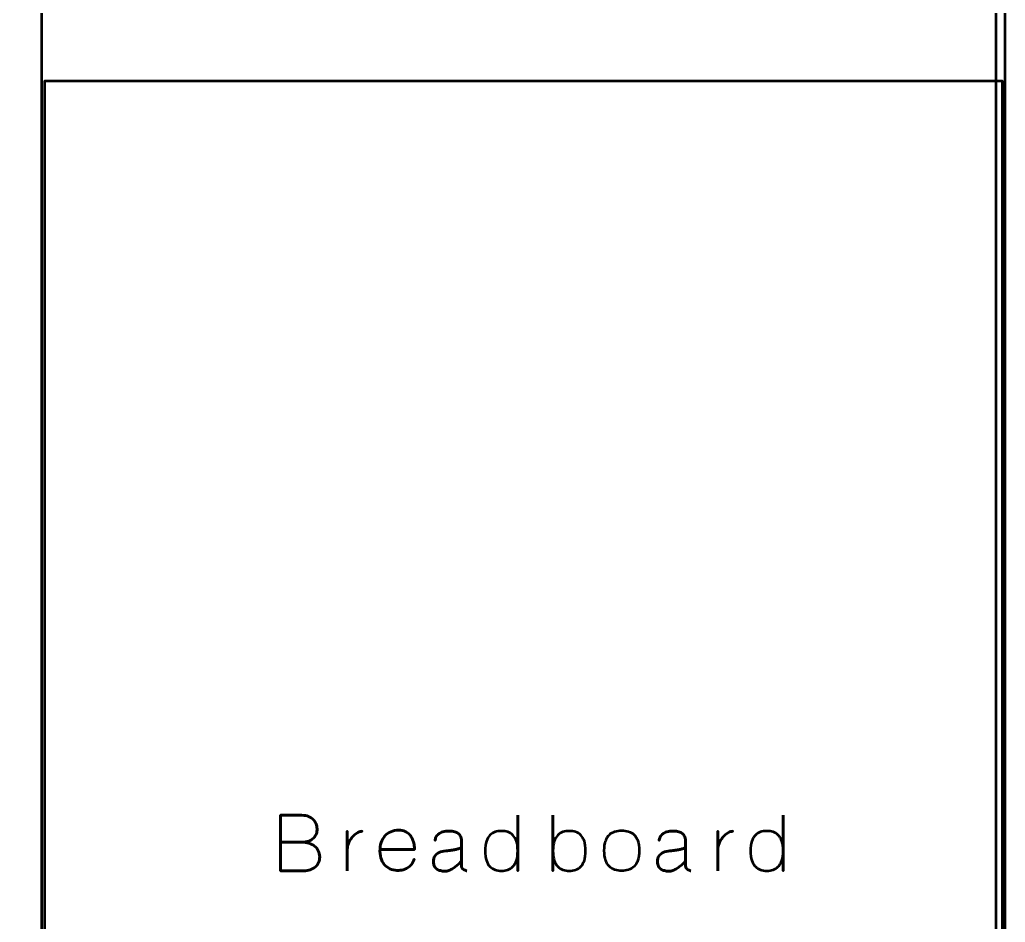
# Model space of a CAD drawing. Header units: centimetres. Extents: x -17.9 to -3, y -25.3 to -4.3.
# Drawn here: x -8.47 to -3.05, y -20.39 to -15.42 of the extents above; entities that cross this region are included whole.
import ezdxf

# ---------------------------------------------------------------- set-up
doc = ezdxf.new("R2010")
doc.units = ezdxf.units.CM
doc.header["$MEASUREMENT"] = 0
doc.layers.add('Layer 1', color=7, linetype='Continuous')

msp = doc.modelspace()

# ---------------------------------------------------------------- linework, layer by layer
at = {"layer": 'Layer 1', "color": 30, "lineweight": 53}
msp.add_lwpolyline([(-8.33514, -24.14092), (-3.06486, -24.14092), (-3.06486, -15.75892), (-8.33514, -15.75892), (-8.33514, -24.14092)], close=True, dxfattribs=at)
at = {"layer": 'Layer 1', "color": 22, "lineweight": 53}
msp.add_open_spline([(-17.90003, -24.8499), (-17.90003, -24.8499), (-17.90003, -4.84994), (-17.90003, -4.84994), (-17.90003, -4.84994), (-17.90003, -4.57297), (-17.67694, -4.34998), (-17.39994, -4.34998), (-17.39994, -4.34998), (-17.39994, -4.34998), (-3.60007, -4.34998), (-3.60007, -4.34998), (-3.60007, -4.34998), (-3.32293, -4.34998), (-3.09997, -4.57297), (-3.09997, -4.84994), (-3.09997, -4.84994), (-3.09997, -4.84994), (-3.09997, -24.8499), (-3.09997, -24.8499), (-3.09997, -24.8499), (-3.09997, -25.1269), (-3.32293, -25.34999), (-3.60007, -25.34999), (-3.60007, -25.34999), (-3.60007, -25.34999), (-17.39994, -25.34999), (-17.39994, -25.34999), (-17.39994, -25.34999), (-17.67694, -25.34999), (-17.90003, -25.1269), (-17.90003, -24.8499)], degree=3, knots=[0, 0, 0, 0, 0.125, 0.125, 0.125, 0.125, 0.25, 0.25, 0.25, 0.25, 0.375, 0.375, 0.375, 0.375, 0.5, 0.5, 0.5, 0.5, 0.625, 0.625, 0.625, 0.625, 0.75, 0.75, 0.75, 0.75, 0.875, 0.875, 0.875, 0.875, 1, 1, 1, 1], dxfattribs=at)
at = {"layer": 'Layer 1', "color": 2, "lineweight": 53}
msp.add_open_spline([(-8.35003, -24.14987), (-8.35003, -24.14987), (-8.35003, -14.84997), (-8.35003, -14.84997), (-8.35003, -14.84997), (-8.35003, -14.57297), (-8.12694, -14.34987), (-7.84994, -14.34987), (-7.84994, -14.34987), (-7.84994, -14.34987), (-3.55008, -14.34987), (-3.55008, -14.34987), (-3.55008, -14.34987), (-3.27294, -14.34987), (-3.04998, -14.57297), (-3.04998, -14.84997), (-3.04998, -14.84997), (-3.04998, -14.84997), (-3.04998, -24.14987), (-3.04998, -24.14987), (-3.04998, -24.14987), (-4.81665, -24.15022), (-6.58335, -24.15022), (-8.35003, -24.14987)], degree=3, knots=[0, 0, 0, 0, 0.1666667, 0.1666667, 0.1666667, 0.1666667, 0.3333333, 0.3333333, 0.3333333, 0.3333333, 0.5, 0.5, 0.5, 0.5, 0.6666667, 0.6666667, 0.6666667, 0.6666667, 0.8333333, 0.8333333, 0.8333333, 0.8333333, 1, 1, 1, 1], dxfattribs=at)
at = {"layer": 'Layer 1', "color": 30, "lineweight": 53}
for points, knots in [([(-7.03709, -19.94477), (-7.03709, -19.94477), (-6.91983, -19.94477), (-6.91983, -19.94477), (-6.91983, -19.94477), (-6.90459, -19.9447), (-6.89161, -19.94259), (-6.88067, -19.93842), (-6.88067, -19.93842), (-6.8698, -19.93433), (-6.86099, -19.92876), (-6.85414, -19.92177), (-6.85414, -19.92177), (-6.8473, -19.91479), (-6.84236, -19.90689), (-6.83925, -19.89814), (-6.83925, -19.89814), (-6.83622, -19.88946), (-6.83481, -19.88043), (-6.83516, -19.87112), (-6.83516, -19.87112), (-6.83559, -19.8618), (-6.83756, -19.85277), (-6.84109, -19.84395), (-6.84109, -19.84395), (-6.84455, -19.83513), (-6.84977, -19.82716), (-6.85661, -19.82003), (-6.85661, -19.82003), (-6.86345, -19.81291), (-6.87199, -19.80726), (-6.88236, -19.8031), (-6.88236, -19.8031), (-6.89274, -19.79887), (-6.90494, -19.79668), (-6.91898, -19.79661), (-6.91898, -19.79661), (-6.91898, -19.79661), (-7.03709, -19.79661), (-7.03709, -19.79661), (-7.03709, -19.79661), (-7.03709, -19.79661), (-7.03709, -20.10183), (-7.03709, -20.10183), (-7.03709, -20.10183), (-7.03709, -20.10183), (-6.90713, -20.10183), (-6.90713, -20.10183), (-6.90713, -20.10183), (-6.89499, -20.10183), (-6.8837, -20.10007), (-6.87326, -20.09661), (-6.87326, -20.09661), (-6.86282, -20.09308), (-6.85372, -20.08807), (-6.84582, -20.08137), (-6.84582, -20.08137), (-6.83798, -20.07474), (-6.83185, -20.06669), (-6.82747, -20.05717), (-6.82747, -20.05717), (-6.8231, -20.04764), (-6.82084, -20.03685), (-6.82077, -20.02478), (-6.82077, -20.02478), (-6.82105, -20.01265), (-6.82359, -20.00171), (-6.82846, -19.99191), (-6.82846, -19.99191), (-6.83333, -19.9821), (-6.8401, -19.9737), (-6.84885, -19.96665), (-6.84885, -19.96665), (-6.8576, -19.95966), (-6.86804, -19.95423), (-6.88004, -19.95049), (-6.88004, -19.95049), (-6.89203, -19.94675), (-6.90529, -19.94485), (-6.91983, -19.94477), (-6.91983, -19.94477), (-6.90529, -19.94485), (-6.89203, -19.94675), (-6.88004, -19.95049), (-6.88004, -19.95049), (-6.86804, -19.95423), (-6.8576, -19.95966), (-6.84885, -19.96665), (-6.84885, -19.96665), (-6.8401, -19.9737), (-6.83333, -19.9821), (-6.82846, -19.99191), (-6.82846, -19.99191), (-6.82359, -20.00171), (-6.82105, -20.01265), (-6.82077, -20.02478), (-6.82077, -20.02478), (-6.82084, -20.03685), (-6.8231, -20.04764), (-6.82747, -20.05717), (-6.82747, -20.05717), (-6.83185, -20.06669), (-6.83798, -20.07474), (-6.84582, -20.08137), (-6.84582, -20.08137), (-6.85372, -20.08807), (-6.86282, -20.09308), (-6.87326, -20.09661), (-6.87326, -20.09661), (-6.8837, -20.10007), (-6.89499, -20.10183), (-6.90713, -20.10183), (-6.90713, -20.10183), (-6.90713, -20.10183), (-7.03709, -20.10183), (-7.03709, -20.10183), (-7.03709, -20.10183), (-7.03709, -20.10183), (-7.03709, -19.79661), (-7.03709, -19.79661), (-7.03709, -19.79661), (-7.03709, -19.79661), (-6.91898, -19.79661), (-6.91898, -19.79661), (-6.91898, -19.79661), (-6.90494, -19.79668), (-6.89274, -19.79887), (-6.88236, -19.8031), (-6.88236, -19.8031), (-6.87199, -19.80726), (-6.86345, -19.81291), (-6.85661, -19.82003), (-6.85661, -19.82003), (-6.84977, -19.82716), (-6.84455, -19.83513), (-6.84109, -19.84395), (-6.84109, -19.84395), (-6.83756, -19.85277), (-6.83559, -19.8618), (-6.83516, -19.87112), (-6.83516, -19.87112), (-6.83481, -19.88043), (-6.83622, -19.88946), (-6.83925, -19.89814), (-6.83925, -19.89814), (-6.84236, -19.90689), (-6.8473, -19.91479), (-6.85414, -19.92177), (-6.85414, -19.92177), (-6.86099, -19.92876), (-6.8698, -19.93433), (-6.88067, -19.93842), (-6.88067, -19.93842), (-6.89161, -19.94259), (-6.90459, -19.9447), (-6.91983, -19.94477), (-6.91983, -19.94477), (-6.91983, -19.94477), (-7.03709, -19.94477), (-7.03709, -19.94477)], [0, 0, 0, 0, 0.025, 0.025, 0.025, 0.025, 0.05, 0.05, 0.05, 0.05, 0.075, 0.075, 0.075, 0.075, 0.1, 0.1, 0.1, 0.1, 0.125, 0.125, 0.125, 0.125, 0.15, 0.15, 0.15, 0.15, 0.175, 0.175, 0.175, 0.175, 0.2, 0.2, 0.2, 0.2, 0.225, 0.225, 0.225, 0.225, 0.25, 0.25, 0.25, 0.25, 0.275, 0.275, 0.275, 0.275, 0.3, 0.3, 0.3, 0.3, 0.325, 0.325, 0.325, 0.325, 0.35, 0.35, 0.35, 0.35, 0.375, 0.375, 0.375, 0.375, 0.4, 0.4, 0.4, 0.4, 0.425, 0.425, 0.425, 0.425, 0.45, 0.45, 0.45, 0.45, 0.475, 0.475, 0.475, 0.475, 0.5, 0.5, 0.5, 0.5, 0.525, 0.525, 0.525, 0.525, 0.55, 0.55, 0.55, 0.55, 0.575, 0.575, 0.575, 0.575, 0.6, 0.6, 0.6, 0.6, 0.625, 0.625, 0.625, 0.625, 0.65, 0.65, 0.65, 0.65, 0.675, 0.675, 0.675, 0.675, 0.7, 0.7, 0.7, 0.7, 0.725, 0.725, 0.725, 0.725, 0.75, 0.75, 0.75, 0.75, 0.775, 0.775, 0.775, 0.775, 0.8, 0.8, 0.8, 0.8, 0.825, 0.825, 0.825, 0.825, 0.85, 0.85, 0.85, 0.85, 0.875, 0.875, 0.875, 0.875, 0.9, 0.9, 0.9, 0.9, 0.925, 0.925, 0.925, 0.925, 0.95, 0.95, 0.95, 0.95, 0.975, 0.975, 0.975, 0.975, 1, 1, 1, 1]), ([(-5.73112, -19.79576), (-5.73112, -19.79576), (-5.73112, -20.10183), (-5.73112, -20.10183), (-5.73112, -20.10183), (-5.73112, -20.10183), (-5.73112, -19.79576), (-5.73112, -19.79576)], [0, 0, 0, 0, 0.5, 0.5, 0.5, 0.5, 1, 1, 1, 1]), ([(-5.53766, -19.79534), (-5.53766, -19.79534), (-5.53766, -20.10183), (-5.53766, -20.10183), (-5.53766, -20.10183), (-5.53766, -20.10183), (-5.53766, -19.79534), (-5.53766, -19.79534)], [0, 0, 0, 0, 0.5, 0.5, 0.5, 0.5, 1, 1, 1, 1]), ([(-4.27148, -19.79576), (-4.27148, -19.79576), (-4.27148, -20.10183), (-4.27148, -20.10183), (-4.27148, -20.10183), (-4.27148, -20.10183), (-4.27148, -19.79576), (-4.27148, -19.79576)], [0, 0, 0, 0, 0.5, 0.5, 0.5, 0.5, 1, 1, 1, 1]), ([(-6.66964, -19.99092), (-6.66985, -19.98111), (-6.66837, -19.97116), (-6.66527, -19.96114), (-6.66527, -19.96114), (-6.66216, -19.95112), (-6.65786, -19.94153), (-6.65235, -19.93236), (-6.65235, -19.93236), (-6.64678, -19.92318), (-6.64043, -19.91507), (-6.63323, -19.90787), (-6.63323, -19.90787), (-6.62611, -19.90068), (-6.61849, -19.89503), (-6.61052, -19.89087), (-6.61052, -19.89087), (-6.60254, -19.88671), (-6.59464, -19.88466), (-6.58667, -19.88466), (-6.58667, -19.88466), (-6.59464, -19.88466), (-6.60254, -19.88671), (-6.61052, -19.89087), (-6.61052, -19.89087), (-6.61849, -19.89503), (-6.62611, -19.90068), (-6.63323, -19.90787), (-6.63323, -19.90787), (-6.64043, -19.91507), (-6.64678, -19.92318), (-6.65235, -19.93236), (-6.65235, -19.93236), (-6.65786, -19.94153), (-6.66216, -19.95112), (-6.66527, -19.96114), (-6.66527, -19.96114), (-6.66837, -19.97116), (-6.66985, -19.98111), (-6.66964, -19.99092)], [0, 0, 0, 0, 0.1, 0.1, 0.1, 0.1, 0.2, 0.2, 0.2, 0.2, 0.3, 0.3, 0.3, 0.3, 0.4, 0.4, 0.4, 0.4, 0.5, 0.5, 0.5, 0.5, 0.6, 0.6, 0.6, 0.6, 0.7, 0.7, 0.7, 0.7, 0.8, 0.8, 0.8, 0.8, 0.9, 0.9, 0.9, 0.9, 1, 1, 1, 1]), ([(-6.66964, -20.10183), (-6.66964, -20.10183), (-6.66964, -19.88466), (-6.66964, -19.88466), (-6.66964, -19.88466), (-6.66964, -19.88466), (-6.66964, -20.10183), (-6.66964, -20.10183)], [0, 0, 0, 0, 0.5, 0.5, 0.5, 0.5, 1, 1, 1, 1]), ([(-6.48888, -19.98584), (-6.48888, -19.98584), (-6.29965, -19.98584), (-6.29965, -19.98584), (-6.29965, -19.98584), (-6.29958, -19.97631), (-6.30042, -19.96665), (-6.30212, -19.95663), (-6.30212, -19.95663), (-6.30381, -19.94668), (-6.30663, -19.93708), (-6.31051, -19.92784), (-6.31051, -19.92784), (-6.31439, -19.9186), (-6.31969, -19.91027), (-6.32625, -19.90294), (-6.32625, -19.90294), (-6.33288, -19.89553), (-6.34106, -19.88967), (-6.3508, -19.88537), (-6.3508, -19.88537), (-6.36054, -19.88106), (-6.37218, -19.87881), (-6.38558, -19.87874), (-6.38558, -19.87874), (-6.40231, -19.87881), (-6.41712, -19.88156), (-6.43003, -19.88699), (-6.43003, -19.88699), (-6.44288, -19.89242), (-6.45374, -19.90018), (-6.46249, -19.91034), (-6.46249, -19.91034), (-6.47131, -19.92043), (-6.47801, -19.93264), (-6.48253, -19.94675), (-6.48253, -19.94675), (-6.48704, -19.96093), (-6.4893, -19.97681), (-6.4893, -19.9943), (-6.4893, -19.9943), (-6.48923, -20.01187), (-6.48641, -20.02739), (-6.48105, -20.04073), (-6.48105, -20.04073), (-6.47561, -20.05406), (-6.46813, -20.06528), (-6.45854, -20.07417), (-6.45854, -20.07417), (-6.44901, -20.08313), (-6.43801, -20.08984), (-6.42552, -20.09421), (-6.42552, -20.09421), (-6.4131, -20.09858), (-6.39977, -20.10056), (-6.38558, -20.10014), (-6.38558, -20.10014), (-6.37423, -20.09971), (-6.36414, -20.09788), (-6.35532, -20.09463), (-6.35532, -20.09463), (-6.3465, -20.09132), (-6.33881, -20.08723), (-6.33224, -20.08229), (-6.33224, -20.08229), (-6.32575, -20.07735), (-6.32032, -20.07213), (-6.31595, -20.06662), (-6.31595, -20.06662), (-6.31157, -20.06112), (-6.30819, -20.0559), (-6.30579, -20.05096), (-6.30579, -20.05096), (-6.30339, -20.04609), (-6.30191, -20.042), (-6.30134, -20.03875), (-6.30134, -20.03875), (-6.30191, -20.042), (-6.30339, -20.04609), (-6.30579, -20.05096), (-6.30579, -20.05096), (-6.30819, -20.0559), (-6.31157, -20.06112), (-6.31595, -20.06662), (-6.31595, -20.06662), (-6.32032, -20.07213), (-6.32575, -20.07735), (-6.33224, -20.08229), (-6.33224, -20.08229), (-6.33881, -20.08723), (-6.3465, -20.09132), (-6.35532, -20.09463), (-6.35532, -20.09463), (-6.36414, -20.09788), (-6.37423, -20.09971), (-6.38558, -20.10014), (-6.38558, -20.10014), (-6.39977, -20.10056), (-6.4131, -20.09858), (-6.42552, -20.09421), (-6.42552, -20.09421), (-6.43801, -20.08984), (-6.44901, -20.08313), (-6.45854, -20.07417), (-6.45854, -20.07417), (-6.46813, -20.06528), (-6.47561, -20.05406), (-6.48105, -20.04073), (-6.48105, -20.04073), (-6.48641, -20.02739), (-6.48923, -20.01187), (-6.4893, -19.9943), (-6.4893, -19.9943), (-6.4893, -19.97681), (-6.48704, -19.96093), (-6.48253, -19.94675), (-6.48253, -19.94675), (-6.47801, -19.93264), (-6.47131, -19.92043), (-6.46249, -19.91034), (-6.46249, -19.91034), (-6.45374, -19.90018), (-6.44288, -19.89242), (-6.43003, -19.88699), (-6.43003, -19.88699), (-6.41712, -19.88156), (-6.40231, -19.87881), (-6.38558, -19.87874), (-6.38558, -19.87874), (-6.37218, -19.87881), (-6.36054, -19.88106), (-6.3508, -19.88537), (-6.3508, -19.88537), (-6.34106, -19.88967), (-6.33288, -19.89553), (-6.32625, -19.90294), (-6.32625, -19.90294), (-6.31969, -19.91027), (-6.31439, -19.9186), (-6.31051, -19.92784), (-6.31051, -19.92784), (-6.30663, -19.93708), (-6.30381, -19.94668), (-6.30212, -19.95663), (-6.30212, -19.95663), (-6.30042, -19.96665), (-6.29958, -19.97631), (-6.29965, -19.98584), (-6.29965, -19.98584), (-6.29965, -19.98584), (-6.48888, -19.98584), (-6.48888, -19.98584)], [0, 0, 0, 0, 0.0263158, 0.0263158, 0.0263158, 0.0263158, 0.0526316, 0.0526316, 0.0526316, 0.0526316, 0.0789474, 0.0789474, 0.0789474, 0.0789474, 0.1052632, 0.1052632, 0.1052632, 0.1052632, 0.1315789, 0.1315789, 0.1315789, 0.1315789, 0.1578947, 0.1578947, 0.1578947, 0.1578947, 0.1842105, 0.1842105, 0.1842105, 0.1842105, 0.2105263, 0.2105263, 0.2105263, 0.2105263, 0.2368421, 0.2368421, 0.2368421, 0.2368421, 0.2631579, 0.2631579, 0.2631579, 0.2631579, 0.2894737, 0.2894737, 0.2894737, 0.2894737, 0.3157895, 0.3157895, 0.3157895, 0.3157895, 0.3421053, 0.3421053, 0.3421053, 0.3421053, 0.3684211, 0.3684211, 0.3684211, 0.3684211, 0.3947368, 0.3947368, 0.3947368, 0.3947368, 0.4210526, 0.4210526, 0.4210526, 0.4210526, 0.4473684, 0.4473684, 0.4473684, 0.4473684, 0.4736842, 0.4736842, 0.4736842, 0.4736842, 0.5, 0.5, 0.5, 0.5, 0.5263158, 0.5263158, 0.5263158, 0.5263158, 0.5526316, 0.5526316, 0.5526316, 0.5526316, 0.5789474, 0.5789474, 0.5789474, 0.5789474, 0.6052632, 0.6052632, 0.6052632, 0.6052632, 0.6315789, 0.6315789, 0.6315789, 0.6315789, 0.6578947, 0.6578947, 0.6578947, 0.6578947, 0.6842105, 0.6842105, 0.6842105, 0.6842105, 0.7105263, 0.7105263, 0.7105263, 0.7105263, 0.7368421, 0.7368421, 0.7368421, 0.7368421, 0.7631579, 0.7631579, 0.7631579, 0.7631579, 0.7894737, 0.7894737, 0.7894737, 0.7894737, 0.8157895, 0.8157895, 0.8157895, 0.8157895, 0.8421053, 0.8421053, 0.8421053, 0.8421053, 0.8684211, 0.8684211, 0.8684211, 0.8684211, 0.8947368, 0.8947368, 0.8947368, 0.8947368, 0.9210526, 0.9210526, 0.9210526, 0.9210526, 0.9473684, 0.9473684, 0.9473684, 0.9473684, 0.9736842, 0.9736842, 0.9736842, 0.9736842, 1, 1, 1, 1]), ([(-6.01094, -20.10183), (-6.01101, -20.10183), (-6.01207, -20.10169), (-6.01405, -20.10141), (-6.01405, -20.10141), (-6.01609, -20.10112), (-6.01856, -20.10042), (-6.02153, -20.09943), (-6.02153, -20.09943), (-6.02449, -20.09844), (-6.02745, -20.09696), (-6.03041, -20.09499), (-6.03041, -20.09499), (-6.03338, -20.09294), (-6.03585, -20.09026), (-6.03789, -20.08694), (-6.03789, -20.08694), (-6.03987, -20.08356), (-6.04093, -20.07939), (-6.041, -20.07431), (-6.041, -20.07431), (-6.041, -20.07431), (-6.041, -19.93504), (-6.041, -19.93504), (-6.041, -19.93504), (-6.04093, -19.93144), (-6.04142, -19.92735), (-6.04241, -19.92283), (-6.04241, -19.92283), (-6.04333, -19.91832), (-6.04516, -19.9138), (-6.04777, -19.90914), (-6.04777, -19.90914), (-6.05038, -19.90456), (-6.05419, -19.90032), (-6.05913, -19.89644), (-6.05913, -19.89644), (-6.064, -19.89256), (-6.07042, -19.88946), (-6.07825, -19.88706), (-6.07825, -19.88706), (-6.08608, -19.88466), (-6.09568, -19.88346), (-6.10704, -19.88339), (-6.10704, -19.88339), (-6.12129, -19.88346), (-6.13343, -19.88494), (-6.14337, -19.88784), (-6.14337, -19.88784), (-6.15339, -19.89073), (-6.16144, -19.89468), (-6.16764, -19.89962), (-6.16764, -19.89962), (-6.17378, -19.90463), (-6.1783, -19.9102), (-6.18112, -19.91641), (-6.18112, -19.91641), (-6.18401, -19.92269), (-6.18542, -19.92918), (-6.18535, -19.93588), (-6.18535, -19.93588), (-6.18542, -19.92918), (-6.18401, -19.92269), (-6.18112, -19.91641), (-6.18112, -19.91641), (-6.1783, -19.9102), (-6.17378, -19.90463), (-6.16764, -19.89962), (-6.16764, -19.89962), (-6.16144, -19.89468), (-6.15339, -19.89073), (-6.14337, -19.88784), (-6.14337, -19.88784), (-6.13343, -19.88494), (-6.12129, -19.88346), (-6.10704, -19.88339), (-6.10704, -19.88339), (-6.09568, -19.88346), (-6.08608, -19.88466), (-6.07825, -19.88706), (-6.07825, -19.88706), (-6.07042, -19.88946), (-6.064, -19.89256), (-6.05913, -19.89644), (-6.05913, -19.89644), (-6.05419, -19.90032), (-6.05038, -19.90456), (-6.04777, -19.90914), (-6.04777, -19.90914), (-6.04516, -19.9138), (-6.04333, -19.91832), (-6.04241, -19.92283), (-6.04241, -19.92283), (-6.04142, -19.92735), (-6.04093, -19.93144), (-6.041, -19.93504), (-6.041, -19.93504), (-6.041, -19.93504), (-6.041, -20.07431), (-6.041, -20.07431), (-6.041, -20.07431), (-6.04093, -20.07939), (-6.03987, -20.08356), (-6.03789, -20.08694), (-6.03789, -20.08694), (-6.03585, -20.09026), (-6.03338, -20.09294), (-6.03041, -20.09499), (-6.03041, -20.09499), (-6.02745, -20.09696), (-6.02449, -20.09844), (-6.02153, -20.09943), (-6.02153, -20.09943), (-6.01856, -20.10042), (-6.01609, -20.10112), (-6.01405, -20.10141), (-6.01405, -20.10141), (-6.01207, -20.10169), (-6.01101, -20.10183), (-6.01094, -20.10183)], [0, 0, 0, 0, 0.0333333, 0.0333333, 0.0333333, 0.0333333, 0.0666667, 0.0666667, 0.0666667, 0.0666667, 0.1, 0.1, 0.1, 0.1, 0.1333333, 0.1333333, 0.1333333, 0.1333333, 0.1666667, 0.1666667, 0.1666667, 0.1666667, 0.2, 0.2, 0.2, 0.2, 0.2333333, 0.2333333, 0.2333333, 0.2333333, 0.2666667, 0.2666667, 0.2666667, 0.2666667, 0.3, 0.3, 0.3, 0.3, 0.3333333, 0.3333333, 0.3333333, 0.3333333, 0.3666667, 0.3666667, 0.3666667, 0.3666667, 0.4, 0.4, 0.4, 0.4, 0.4333333, 0.4333333, 0.4333333, 0.4333333, 0.4666667, 0.4666667, 0.4666667, 0.4666667, 0.5, 0.5, 0.5, 0.5, 0.5333333, 0.5333333, 0.5333333, 0.5333333, 0.5666667, 0.5666667, 0.5666667, 0.5666667, 0.6, 0.6, 0.6, 0.6, 0.6333333, 0.6333333, 0.6333333, 0.6333333, 0.6666667, 0.6666667, 0.6666667, 0.6666667, 0.7, 0.7, 0.7, 0.7, 0.7333333, 0.7333333, 0.7333333, 0.7333333, 0.7666667, 0.7666667, 0.7666667, 0.7666667, 0.8, 0.8, 0.8, 0.8, 0.8333333, 0.8333333, 0.8333333, 0.8333333, 0.8666667, 0.8666667, 0.8666667, 0.8666667, 0.9, 0.9, 0.9, 0.9, 0.9333333, 0.9333333, 0.9333333, 0.9333333, 0.9666667, 0.9666667, 0.9666667, 0.9666667, 1, 1, 1, 1]), ([(-5.82129, -19.88339), (-5.80894, -19.88332), (-5.79737, -19.88501), (-5.78657, -19.88854), (-5.78657, -19.88854), (-5.77578, -19.89207), (-5.76625, -19.898), (-5.758, -19.90625), (-5.758, -19.90625), (-5.74974, -19.91451), (-5.74332, -19.92572), (-5.73867, -19.93984), (-5.73867, -19.93984), (-5.73401, -19.95395), (-5.73161, -19.97151), (-5.73154, -19.99261), (-5.73154, -19.99261), (-5.73161, -20.01371), (-5.73401, -20.03127), (-5.73867, -20.04539), (-5.73867, -20.04539), (-5.74332, -20.0595), (-5.74974, -20.07072), (-5.758, -20.07897), (-5.758, -20.07897), (-5.76625, -20.08723), (-5.77578, -20.09315), (-5.78657, -20.09668), (-5.78657, -20.09668), (-5.79737, -20.10021), (-5.80894, -20.1019), (-5.82129, -20.10183), (-5.82129, -20.10183), (-5.83363, -20.1019), (-5.84521, -20.10021), (-5.85593, -20.09668), (-5.85593, -20.09668), (-5.86673, -20.09315), (-5.87618, -20.08723), (-5.88436, -20.07897), (-5.88436, -20.07897), (-5.89255, -20.07072), (-5.89897, -20.0595), (-5.90355, -20.04539), (-5.90355, -20.04539), (-5.90821, -20.03127), (-5.91054, -20.01371), (-5.91061, -19.99261), (-5.91061, -19.99261), (-5.91054, -19.97151), (-5.90821, -19.95395), (-5.90355, -19.93984), (-5.90355, -19.93984), (-5.89897, -19.92572), (-5.89255, -19.91451), (-5.88436, -19.90625), (-5.88436, -19.90625), (-5.87618, -19.898), (-5.86673, -19.89207), (-5.85593, -19.88854), (-5.85593, -19.88854), (-5.84521, -19.88501), (-5.83363, -19.88332), (-5.82129, -19.88339)], [0, 0, 0, 0, 0.0625, 0.0625, 0.0625, 0.0625, 0.125, 0.125, 0.125, 0.125, 0.1875, 0.1875, 0.1875, 0.1875, 0.25, 0.25, 0.25, 0.25, 0.3125, 0.3125, 0.3125, 0.3125, 0.375, 0.375, 0.375, 0.375, 0.4375, 0.4375, 0.4375, 0.4375, 0.5, 0.5, 0.5, 0.5, 0.5625, 0.5625, 0.5625, 0.5625, 0.625, 0.625, 0.625, 0.625, 0.6875, 0.6875, 0.6875, 0.6875, 0.75, 0.75, 0.75, 0.75, 0.8125, 0.8125, 0.8125, 0.8125, 0.875, 0.875, 0.875, 0.875, 0.9375, 0.9375, 0.9375, 0.9375, 1, 1, 1, 1]), ([(-5.82129, -19.88339), (-5.80894, -19.88332), (-5.79737, -19.88501), (-5.78657, -19.88854), (-5.78657, -19.88854), (-5.77578, -19.89207), (-5.76625, -19.898), (-5.758, -19.90625), (-5.758, -19.90625), (-5.74974, -19.91451), (-5.74332, -19.92572), (-5.73867, -19.93984), (-5.73867, -19.93984), (-5.73401, -19.95395), (-5.73161, -19.97151), (-5.73154, -19.99261), (-5.73154, -19.99261), (-5.73161, -20.01371), (-5.73401, -20.03127), (-5.73867, -20.04539), (-5.73867, -20.04539), (-5.74332, -20.0595), (-5.74974, -20.07072), (-5.758, -20.07897), (-5.758, -20.07897), (-5.76625, -20.08723), (-5.77578, -20.09315), (-5.78657, -20.09668), (-5.78657, -20.09668), (-5.79737, -20.10021), (-5.80894, -20.1019), (-5.82129, -20.10183), (-5.82129, -20.10183), (-5.83363, -20.1019), (-5.84521, -20.10021), (-5.85593, -20.09668), (-5.85593, -20.09668), (-5.86673, -20.09315), (-5.87618, -20.08723), (-5.88436, -20.07897), (-5.88436, -20.07897), (-5.89255, -20.07072), (-5.89897, -20.0595), (-5.90355, -20.04539), (-5.90355, -20.04539), (-5.90821, -20.03127), (-5.91054, -20.01371), (-5.91061, -19.99261), (-5.91061, -19.99261), (-5.91054, -19.97151), (-5.90821, -19.95395), (-5.90355, -19.93984), (-5.90355, -19.93984), (-5.89897, -19.92572), (-5.89255, -19.91451), (-5.88436, -19.90625), (-5.88436, -19.90625), (-5.87618, -19.898), (-5.86673, -19.89207), (-5.85593, -19.88854), (-5.85593, -19.88854), (-5.84521, -19.88501), (-5.83363, -19.88332), (-5.82129, -19.88339)], [0, 0, 0, 0, 0.0625, 0.0625, 0.0625, 0.0625, 0.125, 0.125, 0.125, 0.125, 0.1875, 0.1875, 0.1875, 0.1875, 0.25, 0.25, 0.25, 0.25, 0.3125, 0.3125, 0.3125, 0.3125, 0.375, 0.375, 0.375, 0.375, 0.4375, 0.4375, 0.4375, 0.4375, 0.5, 0.5, 0.5, 0.5, 0.5625, 0.5625, 0.5625, 0.5625, 0.625, 0.625, 0.625, 0.625, 0.6875, 0.6875, 0.6875, 0.6875, 0.75, 0.75, 0.75, 0.75, 0.8125, 0.8125, 0.8125, 0.8125, 0.875, 0.875, 0.875, 0.875, 0.9375, 0.9375, 0.9375, 0.9375, 1, 1, 1, 1]), ([(-5.44791, -19.88339), (-5.43543, -19.88332), (-5.42378, -19.88501), (-5.41299, -19.88847), (-5.41299, -19.88847), (-5.4022, -19.892), (-5.39267, -19.89786), (-5.38449, -19.90611), (-5.38449, -19.90611), (-5.37623, -19.91437), (-5.36988, -19.92551), (-5.36522, -19.93962), (-5.36522, -19.93962), (-5.36057, -19.95381), (-5.35824, -19.97144), (-5.35817, -19.99261), (-5.35817, -19.99261), (-5.35824, -20.01371), (-5.36057, -20.03127), (-5.36522, -20.04539), (-5.36522, -20.04539), (-5.36988, -20.0595), (-5.37623, -20.07072), (-5.38449, -20.07897), (-5.38449, -20.07897), (-5.39267, -20.08723), (-5.4022, -20.09315), (-5.41299, -20.09668), (-5.41299, -20.09668), (-5.42378, -20.10021), (-5.43543, -20.1019), (-5.44791, -20.10183), (-5.44791, -20.10183), (-5.4604, -20.1019), (-5.47204, -20.10021), (-5.48284, -20.09668), (-5.48284, -20.09668), (-5.49363, -20.09315), (-5.50316, -20.08723), (-5.51134, -20.07897), (-5.51134, -20.07897), (-5.5196, -20.07072), (-5.52595, -20.0595), (-5.53061, -20.04539), (-5.53061, -20.04539), (-5.53526, -20.03127), (-5.53759, -20.01371), (-5.53766, -19.99261), (-5.53766, -19.99261), (-5.53759, -19.97144), (-5.53526, -19.95381), (-5.53061, -19.93962), (-5.53061, -19.93962), (-5.52595, -19.92551), (-5.5196, -19.91437), (-5.51134, -19.90611), (-5.51134, -19.90611), (-5.50316, -19.89786), (-5.49363, -19.892), (-5.48284, -19.88847), (-5.48284, -19.88847), (-5.47204, -19.88501), (-5.4604, -19.88332), (-5.44791, -19.88339)], [0, 0, 0, 0, 0.0625, 0.0625, 0.0625, 0.0625, 0.125, 0.125, 0.125, 0.125, 0.1875, 0.1875, 0.1875, 0.1875, 0.25, 0.25, 0.25, 0.25, 0.3125, 0.3125, 0.3125, 0.3125, 0.375, 0.375, 0.375, 0.375, 0.4375, 0.4375, 0.4375, 0.4375, 0.5, 0.5, 0.5, 0.5, 0.5625, 0.5625, 0.5625, 0.5625, 0.625, 0.625, 0.625, 0.625, 0.6875, 0.6875, 0.6875, 0.6875, 0.75, 0.75, 0.75, 0.75, 0.8125, 0.8125, 0.8125, 0.8125, 0.875, 0.875, 0.875, 0.875, 0.9375, 0.9375, 0.9375, 0.9375, 1, 1, 1, 1]), ([(-5.44791, -19.88339), (-5.43543, -19.88332), (-5.42378, -19.88501), (-5.41299, -19.88847), (-5.41299, -19.88847), (-5.4022, -19.892), (-5.39267, -19.89786), (-5.38449, -19.90611), (-5.38449, -19.90611), (-5.37623, -19.91437), (-5.36988, -19.92551), (-5.36522, -19.93962), (-5.36522, -19.93962), (-5.36057, -19.95381), (-5.35824, -19.97144), (-5.35817, -19.99261), (-5.35817, -19.99261), (-5.35824, -20.01371), (-5.36057, -20.03127), (-5.36522, -20.04539), (-5.36522, -20.04539), (-5.36988, -20.0595), (-5.37623, -20.07072), (-5.38449, -20.07897), (-5.38449, -20.07897), (-5.39267, -20.08723), (-5.4022, -20.09315), (-5.41299, -20.09668), (-5.41299, -20.09668), (-5.42378, -20.10021), (-5.43543, -20.1019), (-5.44791, -20.10183), (-5.44791, -20.10183), (-5.4604, -20.1019), (-5.47204, -20.10021), (-5.48284, -20.09668), (-5.48284, -20.09668), (-5.49363, -20.09315), (-5.50316, -20.08723), (-5.51134, -20.07897), (-5.51134, -20.07897), (-5.5196, -20.07072), (-5.52595, -20.0595), (-5.53061, -20.04539), (-5.53061, -20.04539), (-5.53526, -20.03127), (-5.53759, -20.01371), (-5.53766, -19.99261), (-5.53766, -19.99261), (-5.53759, -19.97144), (-5.53526, -19.95381), (-5.53061, -19.93962), (-5.53061, -19.93962), (-5.52595, -19.92551), (-5.5196, -19.91437), (-5.51134, -19.90611), (-5.51134, -19.90611), (-5.50316, -19.89786), (-5.49363, -19.892), (-5.48284, -19.88847), (-5.48284, -19.88847), (-5.47204, -19.88501), (-5.4604, -19.88332), (-5.44791, -19.88339)], [0, 0, 0, 0, 0.0625, 0.0625, 0.0625, 0.0625, 0.125, 0.125, 0.125, 0.125, 0.1875, 0.1875, 0.1875, 0.1875, 0.25, 0.25, 0.25, 0.25, 0.3125, 0.3125, 0.3125, 0.3125, 0.375, 0.375, 0.375, 0.375, 0.4375, 0.4375, 0.4375, 0.4375, 0.5, 0.5, 0.5, 0.5, 0.5625, 0.5625, 0.5625, 0.5625, 0.625, 0.625, 0.625, 0.625, 0.6875, 0.6875, 0.6875, 0.6875, 0.75, 0.75, 0.75, 0.75, 0.8125, 0.8125, 0.8125, 0.8125, 0.875, 0.875, 0.875, 0.875, 0.9375, 0.9375, 0.9375, 0.9375, 1, 1, 1, 1]), ([(-5.15962, -20.10183), (-5.14629, -20.1019), (-5.13387, -20.10021), (-5.1223, -20.09661), (-5.1223, -20.09661), (-5.11073, -20.09301), (-5.1005, -20.08701), (-5.09175, -20.07862), (-5.09175, -20.07862), (-5.08293, -20.07022), (-5.07609, -20.05886), (-5.07108, -20.04447), (-5.07108, -20.04447), (-5.06614, -20.03015), (-5.0636, -20.0123), (-5.06353, -19.99092), (-5.06353, -19.99092), (-5.0636, -19.96961), (-5.06614, -19.95183), (-5.07108, -19.93758), (-5.07108, -19.93758), (-5.07609, -19.92333), (-5.08293, -19.91197), (-5.09175, -19.90357), (-5.09175, -19.90357), (-5.1005, -19.89524), (-5.11073, -19.88925), (-5.1223, -19.88565), (-5.1223, -19.88565), (-5.13387, -19.88205), (-5.14629, -19.88036), (-5.15962, -19.88043), (-5.15962, -19.88043), (-5.17282, -19.88036), (-5.18524, -19.88205), (-5.19681, -19.88565), (-5.19681, -19.88565), (-5.20838, -19.88925), (-5.21854, -19.89524), (-5.22736, -19.90357), (-5.22736, -19.90357), (-5.23618, -19.91197), (-5.24309, -19.92333), (-5.2481, -19.93758), (-5.2481, -19.93758), (-5.25311, -19.95183), (-5.25565, -19.96961), (-5.25572, -19.99092), (-5.25572, -19.99092), (-5.25565, -20.0123), (-5.25311, -20.03015), (-5.2481, -20.04447), (-5.2481, -20.04447), (-5.24309, -20.05886), (-5.23618, -20.07022), (-5.22736, -20.07862), (-5.22736, -20.07862), (-5.21854, -20.08701), (-5.20838, -20.09301), (-5.19681, -20.09661), (-5.19681, -20.09661), (-5.18524, -20.10021), (-5.17282, -20.1019), (-5.15962, -20.10183)], [0, 0, 0, 0, 0.0625, 0.0625, 0.0625, 0.0625, 0.125, 0.125, 0.125, 0.125, 0.1875, 0.1875, 0.1875, 0.1875, 0.25, 0.25, 0.25, 0.25, 0.3125, 0.3125, 0.3125, 0.3125, 0.375, 0.375, 0.375, 0.375, 0.4375, 0.4375, 0.4375, 0.4375, 0.5, 0.5, 0.5, 0.5, 0.5625, 0.5625, 0.5625, 0.5625, 0.625, 0.625, 0.625, 0.625, 0.6875, 0.6875, 0.6875, 0.6875, 0.75, 0.75, 0.75, 0.75, 0.8125, 0.8125, 0.8125, 0.8125, 0.875, 0.875, 0.875, 0.875, 0.9375, 0.9375, 0.9375, 0.9375, 1, 1, 1, 1]), ([(-5.15962, -20.10183), (-5.14629, -20.1019), (-5.13387, -20.10021), (-5.1223, -20.09661), (-5.1223, -20.09661), (-5.11073, -20.09301), (-5.1005, -20.08701), (-5.09175, -20.07862), (-5.09175, -20.07862), (-5.08293, -20.07022), (-5.07609, -20.05886), (-5.07108, -20.04447), (-5.07108, -20.04447), (-5.06614, -20.03015), (-5.0636, -20.0123), (-5.06353, -19.99092), (-5.06353, -19.99092), (-5.0636, -19.96961), (-5.06614, -19.95183), (-5.07108, -19.93758), (-5.07108, -19.93758), (-5.07609, -19.92333), (-5.08293, -19.91197), (-5.09175, -19.90357), (-5.09175, -19.90357), (-5.1005, -19.89524), (-5.11073, -19.88925), (-5.1223, -19.88565), (-5.1223, -19.88565), (-5.13387, -19.88205), (-5.14629, -19.88036), (-5.15962, -19.88043), (-5.15962, -19.88043), (-5.17282, -19.88036), (-5.18524, -19.88205), (-5.19681, -19.88565), (-5.19681, -19.88565), (-5.20838, -19.88925), (-5.21854, -19.89524), (-5.22736, -19.90357), (-5.22736, -19.90357), (-5.23618, -19.91197), (-5.24309, -19.92333), (-5.2481, -19.93758), (-5.2481, -19.93758), (-5.25311, -19.95183), (-5.25565, -19.96961), (-5.25572, -19.99092), (-5.25572, -19.99092), (-5.25565, -20.0123), (-5.25311, -20.03015), (-5.2481, -20.04447), (-5.2481, -20.04447), (-5.24309, -20.05886), (-5.23618, -20.07022), (-5.22736, -20.07862), (-5.22736, -20.07862), (-5.21854, -20.08701), (-5.20838, -20.09301), (-5.19681, -20.09661), (-5.19681, -20.09661), (-5.18524, -20.10021), (-5.17282, -20.1019), (-5.15962, -20.10183)], [0, 0, 0, 0, 0.0625, 0.0625, 0.0625, 0.0625, 0.125, 0.125, 0.125, 0.125, 0.1875, 0.1875, 0.1875, 0.1875, 0.25, 0.25, 0.25, 0.25, 0.3125, 0.3125, 0.3125, 0.3125, 0.375, 0.375, 0.375, 0.375, 0.4375, 0.4375, 0.4375, 0.4375, 0.5, 0.5, 0.5, 0.5, 0.5625, 0.5625, 0.5625, 0.5625, 0.625, 0.625, 0.625, 0.625, 0.6875, 0.6875, 0.6875, 0.6875, 0.75, 0.75, 0.75, 0.75, 0.8125, 0.8125, 0.8125, 0.8125, 0.875, 0.875, 0.875, 0.875, 0.9375, 0.9375, 0.9375, 0.9375, 1, 1, 1, 1]), ([(-4.77863, -20.10183), (-4.7787, -20.10183), (-4.77976, -20.10169), (-4.78174, -20.10141), (-4.78174, -20.10141), (-4.78378, -20.10112), (-4.78625, -20.10042), (-4.78922, -20.09943), (-4.78922, -20.09943), (-4.79218, -20.09844), (-4.79514, -20.09696), (-4.7981, -20.09499), (-4.7981, -20.09499), (-4.80107, -20.09294), (-4.80354, -20.09026), (-4.80558, -20.08694), (-4.80558, -20.08694), (-4.80756, -20.08356), (-4.80862, -20.07939), (-4.80869, -20.07431), (-4.80869, -20.07431), (-4.80869, -20.07431), (-4.80869, -19.93504), (-4.80869, -19.93504), (-4.80869, -19.93504), (-4.80862, -19.93144), (-4.80911, -19.92735), (-4.8101, -19.92283), (-4.8101, -19.92283), (-4.81102, -19.91832), (-4.81285, -19.9138), (-4.81546, -19.90914), (-4.81546, -19.90914), (-4.81807, -19.90456), (-4.82188, -19.90032), (-4.82682, -19.89644), (-4.82682, -19.89644), (-4.83169, -19.89256), (-4.83811, -19.88946), (-4.84594, -19.88706), (-4.84594, -19.88706), (-4.85377, -19.88466), (-4.86337, -19.88346), (-4.87473, -19.88339), (-4.87473, -19.88339), (-4.88898, -19.88346), (-4.90112, -19.88494), (-4.91106, -19.88784), (-4.91106, -19.88784), (-4.92108, -19.89073), (-4.92913, -19.89468), (-4.93533, -19.89962), (-4.93533, -19.89962), (-4.94147, -19.90463), (-4.94599, -19.9102), (-4.94881, -19.91641), (-4.94881, -19.91641), (-4.9517, -19.92269), (-4.95311, -19.92918), (-4.95304, -19.93588), (-4.95304, -19.93588), (-4.95311, -19.92918), (-4.9517, -19.92269), (-4.94881, -19.91641), (-4.94881, -19.91641), (-4.94599, -19.9102), (-4.94147, -19.90463), (-4.93533, -19.89962), (-4.93533, -19.89962), (-4.92913, -19.89468), (-4.92108, -19.89073), (-4.91106, -19.88784), (-4.91106, -19.88784), (-4.90112, -19.88494), (-4.88898, -19.88346), (-4.87473, -19.88339), (-4.87473, -19.88339), (-4.86337, -19.88346), (-4.85377, -19.88466), (-4.84594, -19.88706), (-4.84594, -19.88706), (-4.83811, -19.88946), (-4.83169, -19.89256), (-4.82682, -19.89644), (-4.82682, -19.89644), (-4.82188, -19.90032), (-4.81807, -19.90456), (-4.81546, -19.90914), (-4.81546, -19.90914), (-4.81285, -19.9138), (-4.81102, -19.91832), (-4.8101, -19.92283), (-4.8101, -19.92283), (-4.80911, -19.92735), (-4.80862, -19.93144), (-4.80869, -19.93504), (-4.80869, -19.93504), (-4.80869, -19.93504), (-4.80869, -20.07431), (-4.80869, -20.07431), (-4.80869, -20.07431), (-4.80862, -20.07939), (-4.80756, -20.08356), (-4.80558, -20.08694), (-4.80558, -20.08694), (-4.80354, -20.09026), (-4.80107, -20.09294), (-4.7981, -20.09499), (-4.7981, -20.09499), (-4.79514, -20.09696), (-4.79218, -20.09844), (-4.78922, -20.09943), (-4.78922, -20.09943), (-4.78625, -20.10042), (-4.78378, -20.10112), (-4.78174, -20.10141), (-4.78174, -20.10141), (-4.77976, -20.10169), (-4.7787, -20.10183), (-4.77863, -20.10183)], [0, 0, 0, 0, 0.0333333, 0.0333333, 0.0333333, 0.0333333, 0.0666667, 0.0666667, 0.0666667, 0.0666667, 0.1, 0.1, 0.1, 0.1, 0.1333333, 0.1333333, 0.1333333, 0.1333333, 0.1666667, 0.1666667, 0.1666667, 0.1666667, 0.2, 0.2, 0.2, 0.2, 0.2333333, 0.2333333, 0.2333333, 0.2333333, 0.2666667, 0.2666667, 0.2666667, 0.2666667, 0.3, 0.3, 0.3, 0.3, 0.3333333, 0.3333333, 0.3333333, 0.3333333, 0.3666667, 0.3666667, 0.3666667, 0.3666667, 0.4, 0.4, 0.4, 0.4, 0.4333333, 0.4333333, 0.4333333, 0.4333333, 0.4666667, 0.4666667, 0.4666667, 0.4666667, 0.5, 0.5, 0.5, 0.5, 0.5333333, 0.5333333, 0.5333333, 0.5333333, 0.5666667, 0.5666667, 0.5666667, 0.5666667, 0.6, 0.6, 0.6, 0.6, 0.6333333, 0.6333333, 0.6333333, 0.6333333, 0.6666667, 0.6666667, 0.6666667, 0.6666667, 0.7, 0.7, 0.7, 0.7, 0.7333333, 0.7333333, 0.7333333, 0.7333333, 0.7666667, 0.7666667, 0.7666667, 0.7666667, 0.8, 0.8, 0.8, 0.8, 0.8333333, 0.8333333, 0.8333333, 0.8333333, 0.8666667, 0.8666667, 0.8666667, 0.8666667, 0.9, 0.9, 0.9, 0.9, 0.9333333, 0.9333333, 0.9333333, 0.9333333, 0.9666667, 0.9666667, 0.9666667, 0.9666667, 1, 1, 1, 1]), ([(-4.63131, -19.99092), (-4.63152, -19.98111), (-4.63004, -19.97116), (-4.62694, -19.96114), (-4.62694, -19.96114), (-4.62383, -19.95112), (-4.61953, -19.94153), (-4.61402, -19.93236), (-4.61402, -19.93236), (-4.60845, -19.92318), (-4.6021, -19.91507), (-4.5949, -19.90787), (-4.5949, -19.90787), (-4.58778, -19.90068), (-4.58016, -19.89503), (-4.57219, -19.89087), (-4.57219, -19.89087), (-4.56421, -19.88671), (-4.55631, -19.88466), (-4.54834, -19.88466), (-4.54834, -19.88466), (-4.55631, -19.88466), (-4.56421, -19.88671), (-4.57219, -19.89087), (-4.57219, -19.89087), (-4.58016, -19.89503), (-4.58778, -19.90068), (-4.5949, -19.90787), (-4.5949, -19.90787), (-4.6021, -19.91507), (-4.60845, -19.92318), (-4.61402, -19.93236), (-4.61402, -19.93236), (-4.61953, -19.94153), (-4.62383, -19.95112), (-4.62694, -19.96114), (-4.62694, -19.96114), (-4.63004, -19.97116), (-4.63152, -19.98111), (-4.63131, -19.99092)], [0, 0, 0, 0, 0.1, 0.1, 0.1, 0.1, 0.2, 0.2, 0.2, 0.2, 0.3, 0.3, 0.3, 0.3, 0.4, 0.4, 0.4, 0.4, 0.5, 0.5, 0.5, 0.5, 0.6, 0.6, 0.6, 0.6, 0.7, 0.7, 0.7, 0.7, 0.8, 0.8, 0.8, 0.8, 0.9, 0.9, 0.9, 0.9, 1, 1, 1, 1]), ([(-4.63131, -20.10183), (-4.63131, -20.10183), (-4.63131, -19.88466), (-4.63131, -19.88466), (-4.63131, -19.88466), (-4.63131, -19.88466), (-4.63131, -20.10183), (-4.63131, -20.10183)], [0, 0, 0, 0, 0.5, 0.5, 0.5, 0.5, 1, 1, 1, 1]), ([(-4.36165, -19.88339), (-4.3493, -19.88332), (-4.33773, -19.88501), (-4.32693, -19.88854), (-4.32693, -19.88854), (-4.31614, -19.89207), (-4.30661, -19.898), (-4.29836, -19.90625), (-4.29836, -19.90625), (-4.2901, -19.91451), (-4.28368, -19.92572), (-4.27903, -19.93984), (-4.27903, -19.93984), (-4.27437, -19.95395), (-4.27197, -19.97151), (-4.2719, -19.99261), (-4.2719, -19.99261), (-4.27197, -20.01371), (-4.27437, -20.03127), (-4.27903, -20.04539), (-4.27903, -20.04539), (-4.28368, -20.0595), (-4.2901, -20.07072), (-4.29836, -20.07897), (-4.29836, -20.07897), (-4.30661, -20.08723), (-4.31614, -20.09315), (-4.32693, -20.09668), (-4.32693, -20.09668), (-4.33773, -20.10021), (-4.3493, -20.1019), (-4.36165, -20.10183), (-4.36165, -20.10183), (-4.37399, -20.1019), (-4.38557, -20.10021), (-4.39629, -20.09668), (-4.39629, -20.09668), (-4.40709, -20.09315), (-4.41654, -20.08723), (-4.42472, -20.07897), (-4.42472, -20.07897), (-4.43291, -20.07072), (-4.43933, -20.0595), (-4.44391, -20.04539), (-4.44391, -20.04539), (-4.44857, -20.03127), (-4.4509, -20.01371), (-4.45097, -19.99261), (-4.45097, -19.99261), (-4.4509, -19.97151), (-4.44857, -19.95395), (-4.44391, -19.93984), (-4.44391, -19.93984), (-4.43933, -19.92572), (-4.43291, -19.91451), (-4.42472, -19.90625), (-4.42472, -19.90625), (-4.41654, -19.898), (-4.40709, -19.89207), (-4.39629, -19.88854), (-4.39629, -19.88854), (-4.38557, -19.88501), (-4.37399, -19.88332), (-4.36165, -19.88339)], [0, 0, 0, 0, 0.0625, 0.0625, 0.0625, 0.0625, 0.125, 0.125, 0.125, 0.125, 0.1875, 0.1875, 0.1875, 0.1875, 0.25, 0.25, 0.25, 0.25, 0.3125, 0.3125, 0.3125, 0.3125, 0.375, 0.375, 0.375, 0.375, 0.4375, 0.4375, 0.4375, 0.4375, 0.5, 0.5, 0.5, 0.5, 0.5625, 0.5625, 0.5625, 0.5625, 0.625, 0.625, 0.625, 0.625, 0.6875, 0.6875, 0.6875, 0.6875, 0.75, 0.75, 0.75, 0.75, 0.8125, 0.8125, 0.8125, 0.8125, 0.875, 0.875, 0.875, 0.875, 0.9375, 0.9375, 0.9375, 0.9375, 1, 1, 1, 1]), ([(-4.36165, -19.88339), (-4.3493, -19.88332), (-4.33773, -19.88501), (-4.32693, -19.88854), (-4.32693, -19.88854), (-4.31614, -19.89207), (-4.30661, -19.898), (-4.29836, -19.90625), (-4.29836, -19.90625), (-4.2901, -19.91451), (-4.28368, -19.92572), (-4.27903, -19.93984), (-4.27903, -19.93984), (-4.27437, -19.95395), (-4.27197, -19.97151), (-4.2719, -19.99261), (-4.2719, -19.99261), (-4.27197, -20.01371), (-4.27437, -20.03127), (-4.27903, -20.04539), (-4.27903, -20.04539), (-4.28368, -20.0595), (-4.2901, -20.07072), (-4.29836, -20.07897), (-4.29836, -20.07897), (-4.30661, -20.08723), (-4.31614, -20.09315), (-4.32693, -20.09668), (-4.32693, -20.09668), (-4.33773, -20.10021), (-4.3493, -20.1019), (-4.36165, -20.10183), (-4.36165, -20.10183), (-4.37399, -20.1019), (-4.38557, -20.10021), (-4.39629, -20.09668), (-4.39629, -20.09668), (-4.40709, -20.09315), (-4.41654, -20.08723), (-4.42472, -20.07897), (-4.42472, -20.07897), (-4.43291, -20.07072), (-4.43933, -20.0595), (-4.44391, -20.04539), (-4.44391, -20.04539), (-4.44857, -20.03127), (-4.4509, -20.01371), (-4.45097, -19.99261), (-4.45097, -19.99261), (-4.4509, -19.97151), (-4.44857, -19.95395), (-4.44391, -19.93984), (-4.44391, -19.93984), (-4.43933, -19.92572), (-4.43291, -19.91451), (-4.42472, -19.90625), (-4.42472, -19.90625), (-4.41654, -19.898), (-4.40709, -19.89207), (-4.39629, -19.88854), (-4.39629, -19.88854), (-4.38557, -19.88501), (-4.37399, -19.88332), (-4.36165, -19.88339)], [0, 0, 0, 0, 0.0625, 0.0625, 0.0625, 0.0625, 0.125, 0.125, 0.125, 0.125, 0.1875, 0.1875, 0.1875, 0.1875, 0.25, 0.25, 0.25, 0.25, 0.3125, 0.3125, 0.3125, 0.3125, 0.375, 0.375, 0.375, 0.375, 0.4375, 0.4375, 0.4375, 0.4375, 0.5, 0.5, 0.5, 0.5, 0.5625, 0.5625, 0.5625, 0.5625, 0.625, 0.625, 0.625, 0.625, 0.6875, 0.6875, 0.6875, 0.6875, 0.75, 0.75, 0.75, 0.75, 0.8125, 0.8125, 0.8125, 0.8125, 0.875, 0.875, 0.875, 0.875, 0.9375, 0.9375, 0.9375, 0.9375, 1, 1, 1, 1]), ([(-6.041, -20.04637), (-6.04361, -20.05011), (-6.04728, -20.05449), (-6.052, -20.0595), (-6.052, -20.0595), (-6.05673, -20.06458), (-6.06224, -20.06973), (-6.06851, -20.07502), (-6.06851, -20.07502), (-6.07479, -20.08031), (-6.0815, -20.08525), (-6.08862, -20.08977), (-6.08862, -20.08977), (-6.09575, -20.09428), (-6.10302, -20.09788), (-6.11042, -20.10056), (-6.11042, -20.10056), (-6.11783, -20.10324), (-6.12503, -20.10451), (-6.13201, -20.10437), (-6.13201, -20.10437), (-6.14083, -20.10409), (-6.14909, -20.1031), (-6.15671, -20.10134), (-6.15671, -20.10134), (-6.16433, -20.0995), (-6.17096, -20.09675), (-6.17675, -20.09287), (-6.17675, -20.09287), (-6.18246, -20.08906), (-6.18698, -20.08391), (-6.19015, -20.07742), (-6.19015, -20.07742), (-6.1934, -20.07093), (-6.19502, -20.06281), (-6.19509, -20.05315), (-6.19509, -20.05315), (-6.19509, -20.04009), (-6.19248, -20.02937), (-6.18726, -20.02097), (-6.18726, -20.02097), (-6.18211, -20.01265), (-6.17442, -20.00623), (-6.16426, -20.00178), (-6.16426, -20.00178), (-6.15403, -19.99727), (-6.14147, -19.99437), (-6.12651, -19.99303), (-6.12651, -19.99303), (-6.11543, -19.99198), (-6.10577, -19.99078), (-6.09737, -19.98944), (-6.09737, -19.98944), (-6.08898, -19.9881), (-6.08157, -19.98668), (-6.07501, -19.9852), (-6.07501, -19.9852), (-6.06851, -19.98372), (-6.06252, -19.98217), (-6.05701, -19.98062), (-6.05701, -19.98062), (-6.05158, -19.97913), (-6.04622, -19.97758), (-6.041, -19.9761), (-6.041, -19.9761), (-6.04622, -19.97758), (-6.05158, -19.97913), (-6.05701, -19.98062), (-6.05701, -19.98062), (-6.06252, -19.98217), (-6.06851, -19.98372), (-6.07501, -19.9852), (-6.07501, -19.9852), (-6.08157, -19.98668), (-6.08898, -19.9881), (-6.09737, -19.98944), (-6.09737, -19.98944), (-6.10577, -19.99078), (-6.11543, -19.99198), (-6.12651, -19.99303), (-6.12651, -19.99303), (-6.14147, -19.99437), (-6.15403, -19.99727), (-6.16426, -20.00178), (-6.16426, -20.00178), (-6.17442, -20.00623), (-6.18211, -20.01265), (-6.18726, -20.02097), (-6.18726, -20.02097), (-6.19248, -20.02937), (-6.19509, -20.04009), (-6.19509, -20.05315), (-6.19509, -20.05315), (-6.19502, -20.06281), (-6.1934, -20.07093), (-6.19015, -20.07742), (-6.19015, -20.07742), (-6.18698, -20.08391), (-6.18246, -20.08906), (-6.17675, -20.09287), (-6.17675, -20.09287), (-6.17096, -20.09675), (-6.16433, -20.0995), (-6.15671, -20.10134), (-6.15671, -20.10134), (-6.14909, -20.1031), (-6.14083, -20.10409), (-6.13201, -20.10437), (-6.13201, -20.10437), (-6.12503, -20.10451), (-6.11783, -20.10324), (-6.11042, -20.10056), (-6.11042, -20.10056), (-6.10302, -20.09788), (-6.09575, -20.09428), (-6.08862, -20.08977), (-6.08862, -20.08977), (-6.0815, -20.08525), (-6.07479, -20.08031), (-6.06851, -20.07502), (-6.06851, -20.07502), (-6.06224, -20.06973), (-6.05673, -20.06458), (-6.052, -20.0595), (-6.052, -20.0595), (-6.04728, -20.05449), (-6.04361, -20.05011), (-6.041, -20.04637)], [0, 0, 0, 0, 0.03125, 0.03125, 0.03125, 0.03125, 0.0625, 0.0625, 0.0625, 0.0625, 0.09375, 0.09375, 0.09375, 0.09375, 0.125, 0.125, 0.125, 0.125, 0.15625, 0.15625, 0.15625, 0.15625, 0.1875, 0.1875, 0.1875, 0.1875, 0.21875, 0.21875, 0.21875, 0.21875, 0.25, 0.25, 0.25, 0.25, 0.28125, 0.28125, 0.28125, 0.28125, 0.3125, 0.3125, 0.3125, 0.3125, 0.34375, 0.34375, 0.34375, 0.34375, 0.375, 0.375, 0.375, 0.375, 0.40625, 0.40625, 0.40625, 0.40625, 0.4375, 0.4375, 0.4375, 0.4375, 0.46875, 0.46875, 0.46875, 0.46875, 0.5, 0.5, 0.5, 0.5, 0.53125, 0.53125, 0.53125, 0.53125, 0.5625, 0.5625, 0.5625, 0.5625, 0.59375, 0.59375, 0.59375, 0.59375, 0.625, 0.625, 0.625, 0.625, 0.65625, 0.65625, 0.65625, 0.65625, 0.6875, 0.6875, 0.6875, 0.6875, 0.71875, 0.71875, 0.71875, 0.71875, 0.75, 0.75, 0.75, 0.75, 0.78125, 0.78125, 0.78125, 0.78125, 0.8125, 0.8125, 0.8125, 0.8125, 0.84375, 0.84375, 0.84375, 0.84375, 0.875, 0.875, 0.875, 0.875, 0.90625, 0.90625, 0.90625, 0.90625, 0.9375, 0.9375, 0.9375, 0.9375, 0.96875, 0.96875, 0.96875, 0.96875, 1, 1, 1, 1]), ([(-4.80869, -20.04637), (-4.8113, -20.05011), (-4.81497, -20.05449), (-4.81969, -20.0595), (-4.81969, -20.0595), (-4.82442, -20.06458), (-4.82993, -20.06973), (-4.8362, -20.07502), (-4.8362, -20.07502), (-4.84248, -20.08031), (-4.84919, -20.08525), (-4.85631, -20.08977), (-4.85631, -20.08977), (-4.86344, -20.09428), (-4.87071, -20.09788), (-4.87811, -20.10056), (-4.87811, -20.10056), (-4.88552, -20.10324), (-4.89272, -20.10451), (-4.8997, -20.10437), (-4.8997, -20.10437), (-4.90852, -20.10409), (-4.91678, -20.1031), (-4.9244, -20.10134), (-4.9244, -20.10134), (-4.93202, -20.0995), (-4.93865, -20.09675), (-4.94444, -20.09287), (-4.94444, -20.09287), (-4.95015, -20.08906), (-4.95467, -20.08391), (-4.95784, -20.07742), (-4.95784, -20.07742), (-4.96109, -20.07093), (-4.96271, -20.06281), (-4.96278, -20.05315), (-4.96278, -20.05315), (-4.96278, -20.04009), (-4.96017, -20.02937), (-4.95495, -20.02097), (-4.95495, -20.02097), (-4.9498, -20.01265), (-4.94211, -20.00623), (-4.93195, -20.00178), (-4.93195, -20.00178), (-4.92172, -19.99727), (-4.90916, -19.99437), (-4.8942, -19.99303), (-4.8942, -19.99303), (-4.88312, -19.99198), (-4.87346, -19.99078), (-4.86506, -19.98944), (-4.86506, -19.98944), (-4.85667, -19.9881), (-4.84926, -19.98668), (-4.8427, -19.9852), (-4.8427, -19.9852), (-4.8362, -19.98372), (-4.83021, -19.98217), (-4.8247, -19.98062), (-4.8247, -19.98062), (-4.81927, -19.97913), (-4.81391, -19.97758), (-4.80869, -19.9761), (-4.80869, -19.9761), (-4.81391, -19.97758), (-4.81927, -19.97913), (-4.8247, -19.98062), (-4.8247, -19.98062), (-4.83021, -19.98217), (-4.8362, -19.98372), (-4.8427, -19.9852), (-4.8427, -19.9852), (-4.84926, -19.98668), (-4.85667, -19.9881), (-4.86506, -19.98944), (-4.86506, -19.98944), (-4.87346, -19.99078), (-4.88312, -19.99198), (-4.8942, -19.99303), (-4.8942, -19.99303), (-4.90916, -19.99437), (-4.92172, -19.99727), (-4.93195, -20.00178), (-4.93195, -20.00178), (-4.94211, -20.00623), (-4.9498, -20.01265), (-4.95495, -20.02097), (-4.95495, -20.02097), (-4.96017, -20.02937), (-4.96278, -20.04009), (-4.96278, -20.05315), (-4.96278, -20.05315), (-4.96271, -20.06281), (-4.96109, -20.07093), (-4.95784, -20.07742), (-4.95784, -20.07742), (-4.95467, -20.08391), (-4.95015, -20.08906), (-4.94444, -20.09287), (-4.94444, -20.09287), (-4.93865, -20.09675), (-4.93202, -20.0995), (-4.9244, -20.10134), (-4.9244, -20.10134), (-4.91678, -20.1031), (-4.90852, -20.10409), (-4.8997, -20.10437), (-4.8997, -20.10437), (-4.89272, -20.10451), (-4.88552, -20.10324), (-4.87811, -20.10056), (-4.87811, -20.10056), (-4.87071, -20.09788), (-4.86344, -20.09428), (-4.85631, -20.08977), (-4.85631, -20.08977), (-4.84919, -20.08525), (-4.84248, -20.08031), (-4.8362, -20.07502), (-4.8362, -20.07502), (-4.82993, -20.06973), (-4.82442, -20.06458), (-4.81969, -20.0595), (-4.81969, -20.0595), (-4.81497, -20.05449), (-4.8113, -20.05011), (-4.80869, -20.04637)], [0, 0, 0, 0, 0.03125, 0.03125, 0.03125, 0.03125, 0.0625, 0.0625, 0.0625, 0.0625, 0.09375, 0.09375, 0.09375, 0.09375, 0.125, 0.125, 0.125, 0.125, 0.15625, 0.15625, 0.15625, 0.15625, 0.1875, 0.1875, 0.1875, 0.1875, 0.21875, 0.21875, 0.21875, 0.21875, 0.25, 0.25, 0.25, 0.25, 0.28125, 0.28125, 0.28125, 0.28125, 0.3125, 0.3125, 0.3125, 0.3125, 0.34375, 0.34375, 0.34375, 0.34375, 0.375, 0.375, 0.375, 0.375, 0.40625, 0.40625, 0.40625, 0.40625, 0.4375, 0.4375, 0.4375, 0.4375, 0.46875, 0.46875, 0.46875, 0.46875, 0.5, 0.5, 0.5, 0.5, 0.53125, 0.53125, 0.53125, 0.53125, 0.5625, 0.5625, 0.5625, 0.5625, 0.59375, 0.59375, 0.59375, 0.59375, 0.625, 0.625, 0.625, 0.625, 0.65625, 0.65625, 0.65625, 0.65625, 0.6875, 0.6875, 0.6875, 0.6875, 0.71875, 0.71875, 0.71875, 0.71875, 0.75, 0.75, 0.75, 0.75, 0.78125, 0.78125, 0.78125, 0.78125, 0.8125, 0.8125, 0.8125, 0.8125, 0.84375, 0.84375, 0.84375, 0.84375, 0.875, 0.875, 0.875, 0.875, 0.90625, 0.90625, 0.90625, 0.90625, 0.9375, 0.9375, 0.9375, 0.9375, 0.96875, 0.96875, 0.96875, 0.96875, 1, 1, 1, 1])]:
    msp.add_open_spline(points, degree=3, knots=knots, dxfattribs=at)

doc.saveas('drawing.dxf')
